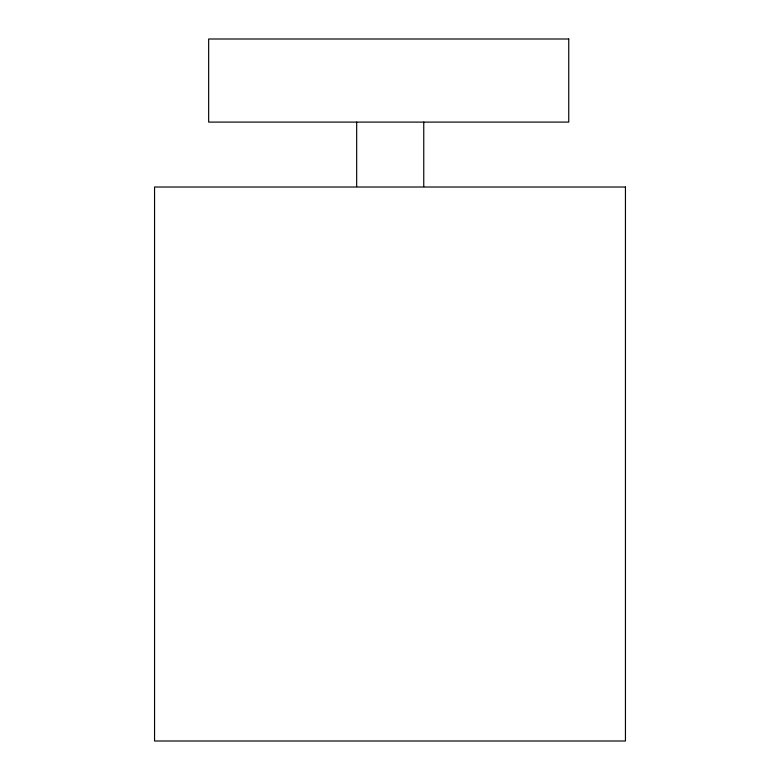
<?xml version="1.0" encoding="UTF-8"?>
<svg xmlns="http://www.w3.org/2000/svg" width="780" height="780" viewBox="0 0 780 780"><rect width="100%" height="100%" fill="white"/><g stroke="black" fill="none" stroke-linecap="round" stroke-linejoin="round"><path stroke-width="1.17" d="M423.755 122.099L423.755 186.586M356.674 122.099L356.674 186.586M568.747 39L208.66 39L208.66 122.099L568.747 122.099L568.747 39M625.443 187.015L154.557 187.015L154.557 741L625.443 741L625.443 187.015"/></g></svg>
